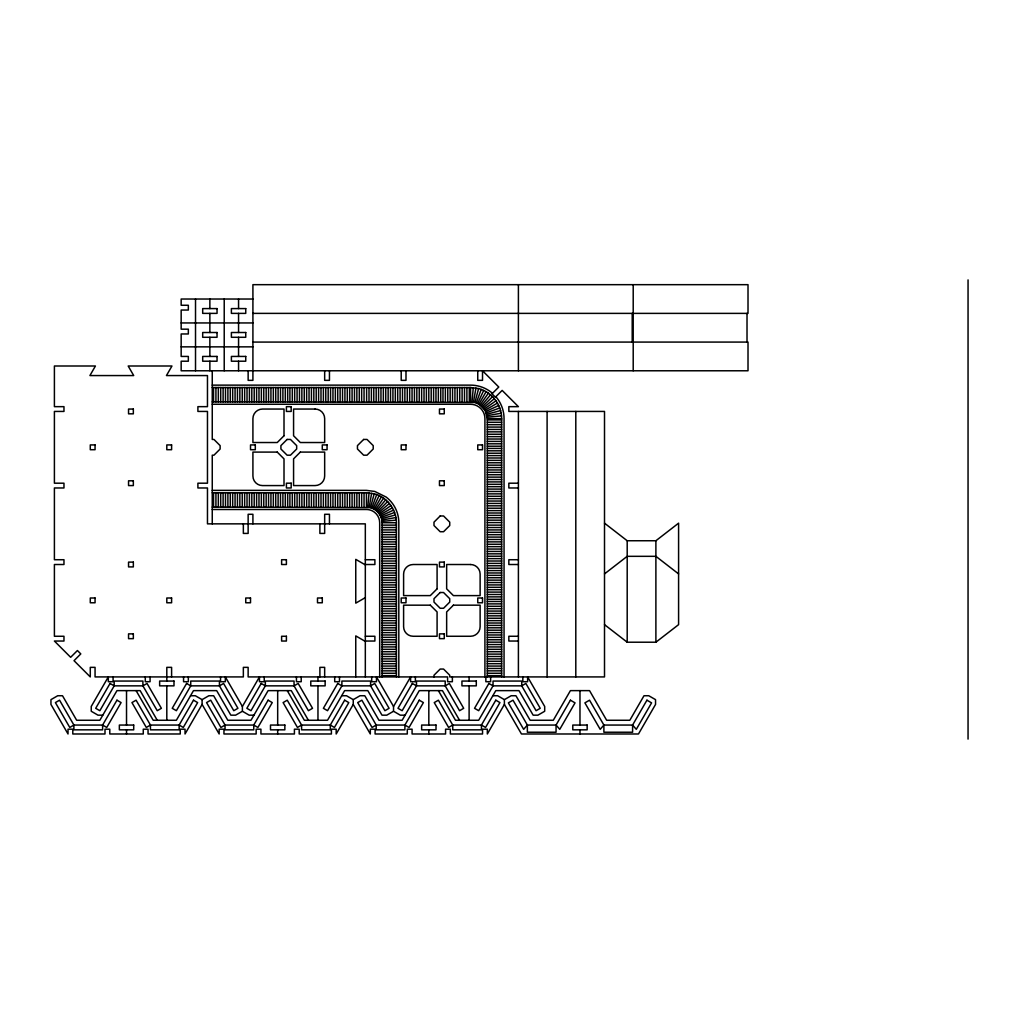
<?xml version="1.0" encoding="UTF-8"?>
<svg xmlns="http://www.w3.org/2000/svg" width="1019" height="1019" viewBox="0 0 1019 1019"><rect width="100%" height="100%" fill="white"/><g stroke="black" fill="none" stroke-linecap="round" stroke-linejoin="round"><path stroke-width="1.5" d="M367.795 507.195L369.044 492.929M472.026 401.97L473.275 387.704M369.145 507.373L371.642 493.272M473.466 402.161L475.949 388.048M382.074 676.922L382.074 522.734C382.15 515.843 377.17 509.347 370.483 507.64L374.202 493.782C387.016 497.055 396.569 509.513 396.416 522.734L396.416 676.922M212.258 401.868L474.905 402.441L478.612 388.583C491.897 391.984 501.807 404.9 501.654 418.618L501.654 676.922M371.782 508.073L376.673 494.623M476.281 402.913L481.185 389.449M373.03 508.596L379.081 495.616M477.631 403.473L483.681 390.494M308.4 720.267L291.281 690.627L268.112 690.627L250.992 720.267L227.823 720.267L213.646 695.735L208.87 695.735L202.093 699.645L202.093 704.422L185.038 733.986L185.038 729.196L180.248 729.196L180.248 733.986L148.048 733.986L148.048 729.196L143.271 729.196L143.271 733.986L109.785 733.986L109.785 729.196L104.995 729.196L104.995 733.986L72.795 733.986L72.795 729.196L68.018 729.196L68.018 733.986L50.95 704.422L50.95 699.645L57.714 695.735L62.503 695.735L76.667 720.267L99.849 720.267L116.956 690.627L140.138 690.627L157.244 720.267M136.087 690.627L153.207 720.267L176.376 720.267L193.495 690.627L216.665 690.627L230.842 715.172L235.618 715.172L242.395 711.262L242.395 706.473L259.45 676.922L259.45 681.711L264.239 681.711L264.239 676.922M374.253 509.207L381.437 496.775M487.311 676.922L487.311 418.618L485.069 410.237L478.943 404.11L486.114 391.691M341.696 695.735L346.485 695.735L353.249 699.645L353.249 704.422L336.181 733.986L336.181 729.196L331.404 729.196L331.404 733.986L299.204 733.986L299.204 729.196L294.415 729.196L294.415 733.986L260.928 733.986L260.928 729.196L256.151 729.196L256.151 733.986L223.951 733.986L223.951 729.196L219.161 729.196L219.161 733.986L202.093 704.422M405.091 715.172L400.301 715.172L393.538 711.262L393.538 706.473L410.606 676.922L410.606 681.711L415.383 681.711L415.383 676.922M504.392 704.422L521.461 733.986L638.48 733.986L655.548 704.422L655.548 699.645L648.772 695.735L643.995 695.735L629.831 720.267L606.649 720.267L589.542 690.627L570.411 690.627L553.292 720.267L530.122 720.267L515.945 695.735L511.169 695.735L504.392 699.645L504.392 704.422L487.337 733.986L487.337 729.196L482.547 729.196L482.547 733.986L450.347 733.986L450.347 729.196L445.57 729.196L445.57 733.986L412.084 733.986L412.084 729.196L407.294 729.196L407.294 733.986L375.094 733.986L375.094 729.196L370.317 729.196L370.317 733.986L353.249 704.422M375.387 509.959L383.603 498.227M480.153 404.925L488.368 393.194M376.457 510.786L385.679 499.819M481.312 405.817L490.508 394.837M377.489 511.691L387.64 501.539M482.407 406.772L492.546 396.633M483.363 407.867L494.342 398.671M378.393 512.71L389.36 503.501M604.509 573.901L627.194 556.323L655.892 556.323L678.59 573.901M604.509 523.167L627.194 540.745L655.892 540.745L678.59 523.167L678.59 624.647L655.892 642.212L627.194 642.212L604.509 624.647M484.254 409.027L495.986 400.811M379.221 513.793L390.952 505.577M485.069 410.237L497.489 403.065M379.972 514.926L392.404 507.755M365.324 597.631L355.758 603.146L355.758 559.355L365.324 564.883M353.249 699.645L360.013 695.735L364.802 695.735L378.966 720.267L402.148 720.267L419.255 690.627L442.437 690.627L459.544 720.267M393.538 711.262L386.774 715.172L381.985 715.172L367.821 690.627L344.639 690.627L327.532 720.267L304.35 720.267L287.243 690.627M485.706 411.549L498.699 405.498M380.584 516.149L393.563 510.099M486.267 412.899L499.73 407.995M381.106 517.41L394.557 512.506M486.738 414.274L500.596 410.568M381.539 518.696L395.397 514.977M487.018 415.714L501.131 413.23M381.807 520.034L395.907 517.55M487.209 417.153L501.488 415.905M381.985 521.384L396.251 520.136M252.916 299.026L181.165 299.026L181.165 305.267L188.337 305.267L188.337 310.043L181.165 310.043L181.165 329.175L188.337 329.175L188.337 333.965L181.165 333.965L181.165 356.433L188.337 356.433L188.337 361.21L181.165 361.21L181.165 370.776L748.01 370.776L748.01 342.078L252.916 342.078M252.916 313.381L748.01 313.381L748.01 284.67L252.916 284.67L252.916 380.342L248.139 380.342L248.139 370.776M181.165 322.947L252.916 322.947M181.165 346.855L252.916 346.855M212.258 385.131L470.561 385.131A33.487 33.487 0 0 1 490.954 392.048L492.444 393.359M212.258 387.526L470.561 387.526L478.612 388.583M212.258 404.263L470.561 404.263A14.355 14.355 0 0 1 484.917 418.618L484.917 676.922M487.311 418.618L501.654 418.618M487.311 419.892L501.654 419.892M487.311 422.286L501.654 422.286M487.311 424.681L501.654 424.681M487.311 427.076L501.654 427.076M487.311 429.458L501.654 429.458M487.311 431.852L501.654 431.852M487.311 434.247L501.654 434.247M487.311 436.642L501.654 436.642M487.311 439.023L501.654 439.023M487.311 441.418L501.654 441.418M487.311 443.813L501.654 443.813M487.311 446.207L501.654 446.207M487.311 448.424L501.654 448.424M487.311 450.818L501.654 450.818M487.311 453.213L501.654 453.213M487.311 455.595L501.654 455.595M487.311 457.99L501.654 457.99M487.311 460.384L501.654 460.384M487.311 462.779L501.654 462.779M487.311 465.161L501.654 465.161M487.311 467.555L501.654 467.555M487.311 469.95L501.654 469.95M487.311 472.345L501.654 472.345M487.311 474.739L501.654 474.739M487.311 477.121L501.654 477.121M487.311 479.516L501.654 479.516M487.311 481.911L501.654 481.911M518.404 483.197L508.838 483.197L508.838 487.974L518.404 487.974M487.311 484.305L501.654 484.305M487.311 486.687L501.654 486.687M487.311 489.082L501.654 489.082M212.258 490.368L366.445 490.368L374.814 491.464L386.15 497.055A32.379 32.379 0 0 1 398.811 522.734L398.811 676.922M487.311 491.476L501.654 491.476M212.258 492.763L366.445 492.763L374.202 493.782M487.311 493.871L501.654 493.871M487.311 496.266L501.654 496.266M487.311 498.648L501.654 498.648M487.311 501.042L501.654 501.042M487.311 503.437L501.654 503.437M487.311 505.832L501.654 505.832M212.258 507.105L370.483 507.64M487.311 508.214L501.654 508.214M212.258 509.5L366.445 509.5A13.234 13.234 0 0 1 373.056 511.271L374.495 512.239A13.234 13.234 0 0 1 379.679 522.734L379.679 676.922M487.311 510.608L501.654 510.608M487.311 513.003L501.654 513.003M487.311 515.397L501.654 515.397M487.311 517.779L501.654 517.779M487.311 520.174L501.654 520.174M487.311 522.569L501.654 522.569M382.074 522.734L396.416 522.734M382.074 525.129L396.416 525.129M487.311 525.129L501.654 525.129M382.074 527.524L396.416 527.524M487.311 527.524L501.654 527.524M382.074 529.918L396.416 529.918M487.311 529.918L501.654 529.918M382.074 532.313L396.416 532.313M487.311 532.313L501.654 532.313M382.074 534.695L396.416 534.695M487.311 534.695L501.654 534.695M382.074 537.089L396.416 537.089M487.311 537.089L501.654 537.089M382.074 539.484L396.416 539.484M487.311 539.484L501.654 539.484M382.074 541.879L396.416 541.879M487.311 541.879L501.654 541.879M382.074 544.261L396.416 544.261M487.311 544.261L501.654 544.261M382.074 546.655L396.416 546.655M487.311 546.655L501.654 546.655M382.074 549.05L396.416 549.05M487.311 549.05L501.654 549.05M382.074 551.445L396.416 551.445M487.311 551.445L501.654 551.445M382.074 553.839L396.416 553.839M487.311 553.839L501.654 553.839M382.074 556.221L396.416 556.221M487.311 556.221L501.654 556.221M382.074 558.616L396.416 558.616M487.311 558.616L501.654 558.616M365.324 559.724L374.89 559.724L374.89 564.513L365.324 564.513M518.404 559.724L508.838 559.724L508.838 564.513L518.404 564.513M382.074 561.01L396.416 561.01M487.311 561.01L501.654 561.01M382.074 563.405L396.416 563.405M487.311 563.405L501.654 563.405M382.074 565.787L396.416 565.787M487.311 565.787L501.654 565.787M382.074 568.182L396.416 568.182M487.311 568.182L501.654 568.182M382.074 570.576L396.416 570.576M487.311 570.576L501.654 570.576M382.074 572.971L396.416 572.971M487.311 572.971L501.654 572.971M382.074 575.353L396.416 575.353M487.311 575.353L501.654 575.353M382.074 577.748L396.416 577.748M487.311 577.748L501.654 577.748M382.074 580.142L396.416 580.142M487.311 580.142L501.654 580.142M382.074 582.537L396.416 582.537M487.311 582.537L501.654 582.537M382.074 584.931L396.416 584.931M487.311 584.931L501.654 584.931M382.074 587.313L396.416 587.313M487.311 587.313L501.654 587.313M382.074 589.708L396.416 589.708M487.311 589.708L501.654 589.708M382.074 592.103L396.416 592.103M487.311 592.103L501.654 592.103M382.074 594.497L396.416 594.497M487.311 594.497L501.654 594.497M382.074 596.879L396.416 596.879M487.311 596.879L501.654 596.879M382.074 599.274L396.416 599.274M487.311 599.274L501.654 599.274M382.074 601.49L396.416 601.49M487.311 601.49L501.654 601.49M382.074 603.885L396.416 603.885M487.311 603.885L501.654 603.885M382.074 606.28L396.416 606.28M487.311 606.28L501.654 606.28M382.074 608.674L396.416 608.674M487.311 608.674L501.654 608.674M382.074 611.069L396.416 611.069M487.311 611.069L501.654 611.069M382.074 613.451L396.416 613.451M487.311 613.451L501.654 613.451M382.074 615.845L396.416 615.845M487.311 615.845L501.654 615.845M382.074 618.24L396.416 618.24M487.311 618.24L501.654 618.24M382.074 620.635L396.416 620.635M487.311 620.635L501.654 620.635M382.074 623.017L396.416 623.017M487.311 623.017L501.654 623.017M382.074 625.411L396.416 625.411M487.311 625.411L501.654 625.411M382.074 627.806L396.416 627.806M487.311 627.806L501.654 627.806M382.074 630.201L396.416 630.201M487.311 630.201L501.654 630.201M382.074 632.595L396.416 632.595M487.311 632.595L501.654 632.595M382.074 634.977L396.416 634.977M487.311 634.977L501.654 634.977M365.324 636.264L374.89 636.264L374.89 641.04L365.324 641.04M518.404 636.264L508.838 636.264L508.838 641.04L518.404 641.04M382.074 637.372L396.416 637.372M487.311 637.372L501.654 637.372M382.074 639.766L396.416 639.766M487.311 639.766L501.654 639.766M382.074 642.161L396.416 642.161M487.311 642.161L501.654 642.161M382.074 644.543L396.416 644.543M487.311 644.543L501.654 644.543M382.074 646.938L396.416 646.938M487.311 646.938L501.654 646.938M382.074 649.332L396.416 649.332M487.311 649.332L501.654 649.332M382.074 651.727L396.416 651.727M487.311 651.727L501.654 651.727M382.074 654.109L396.416 654.109M487.311 654.109L501.654 654.109M382.074 656.503L396.416 656.503M487.311 656.503L501.654 656.503M382.074 658.898L396.416 658.898M487.311 658.898L501.654 658.898M382.074 661.293L396.416 661.293M487.311 661.293L501.654 661.293M382.074 663.687L396.416 663.687M487.311 663.687L501.654 663.687M382.074 666.069L396.416 666.069M487.311 666.069L501.654 666.069M382.074 668.464L396.416 668.464M487.311 668.464L501.654 668.464M382.074 670.859L396.416 670.859M487.311 670.859L501.654 670.859M382.074 673.253L396.416 673.253M487.311 673.253L501.654 673.253M382.074 675.635L396.416 675.635M487.311 675.635L501.654 675.635M190.553 695.735L195.33 695.735L202.093 699.645M492.839 695.735L497.629 695.735L504.392 699.645M102.792 715.172L98.002 715.172L91.239 711.262L91.239 706.473L108.307 676.922L108.307 681.711L113.084 681.711L113.084 676.922M253.948 715.172L249.158 715.172L242.395 711.262M474.905 402.441L478.943 404.11M365.324 641.422L355.758 635.894L355.758 676.922M495.82 396.735L497.132 398.225A33.487 33.487 0 0 1 504.048 418.618L504.048 676.922M438.387 690.627L455.506 720.267L478.675 720.267L495.794 690.627L518.964 690.627L533.141 715.172L537.917 715.172L544.694 711.262L544.694 706.473L527.625 676.922L527.625 681.711L522.836 681.711L522.836 676.922M393.538 706.473L376.47 676.922L376.47 681.711L371.693 681.711L371.693 676.922M242.395 706.473L225.326 676.922L225.326 681.711L220.537 681.711L220.537 676.922M968.05 279.894L968.05 739.106M747.016 313.381L747.016 342.078M655.892 540.745L655.892 642.212M633.207 284.67L633.207 370.776M632.213 313.381L632.213 342.078M627.194 540.745L627.194 642.212M579.977 690.627L579.977 725.057M579.977 729.833L579.977 733.986M575.799 411.434L575.799 676.922M547.101 411.434L547.101 676.922M518.404 284.67L518.404 370.776M518.404 411.434L518.404 676.922M490.636 676.922L490.636 681.711L485.859 681.711L485.859 676.922M477.745 370.776L477.745 380.342L482.522 380.342L482.522 370.776L498.775 387.029L492.011 393.793L495.387 397.168L502.15 390.404L518.404 406.657L508.838 406.657L508.838 411.434L604.509 411.434L604.509 676.922L449.736 676.922L449.736 675.228L443.558 669.05L440.17 669.05L433.992 675.228L433.992 676.922M470.561 387.526L470.561 401.868M469.288 387.526L469.288 401.868M469.109 676.922L469.109 681.061M469.109 685.851L469.109 720.267M466.893 387.526L466.893 401.868M464.498 387.526L464.498 401.868M462.104 387.526L462.104 401.868M459.722 387.526L459.722 401.868M457.327 387.526L457.327 401.868M454.933 387.526L454.933 401.868M452.538 387.526L452.538 401.868M452.372 676.922L452.372 681.711L447.583 681.711L447.583 676.922L248.139 676.922L248.139 667.356L243.35 667.356L243.35 676.922L95.06 676.922L95.06 667.356L90.283 667.356L90.283 676.922L74.03 660.681L80.794 653.905L77.419 650.53L70.655 657.293L54.402 641.04L63.968 641.04L63.968 636.264L54.402 636.264L54.402 564.513L63.968 564.513L63.968 559.724L54.402 559.724L54.402 487.974L63.968 487.974L63.968 483.197L54.402 483.197L54.402 411.434L63.968 411.434L63.968 406.657L54.402 406.657L54.402 365.999L95.429 365.999L89.914 375.565L133.706 375.565L128.177 365.999L171.969 365.999L166.441 375.565L207.468 375.565L207.468 406.657L197.903 406.657L197.903 411.434L207.468 411.434L207.468 483.197L197.903 483.197L197.903 487.974L207.468 487.974L207.468 523.855L365.324 523.855L365.324 676.922M450.156 387.526L450.156 401.868M447.761 387.526L447.761 401.868M445.367 387.526L445.367 401.868M442.972 387.526L442.972 401.868M440.756 387.526L440.756 401.868M438.361 387.526L438.361 401.868M435.966 387.526L435.966 401.868M433.584 387.526L433.584 401.868M431.19 387.526L431.19 401.868M428.795 387.526L428.795 401.868M428.821 690.627L428.821 725.057M428.821 729.833L428.821 733.986M426.401 387.526L426.401 401.868M424.019 387.526L424.019 401.868M421.624 387.526L421.624 401.868M419.229 387.526L419.229 401.868M416.835 387.526L416.835 401.868M414.44 387.526L414.44 401.868M412.058 387.526L412.058 401.868M409.663 387.526L409.663 401.868M407.269 387.526L407.269 401.868M405.995 370.776L405.995 380.342L401.206 380.342L401.206 370.776M404.874 387.526L404.874 401.868M402.492 387.526L402.492 401.868M400.098 387.526L400.098 401.868M397.703 387.526L397.703 401.868M395.308 387.526L395.308 401.868M392.926 387.526L392.926 401.868M390.532 387.526L390.532 401.868M388.137 387.526L388.137 401.868M385.742 387.526L385.742 401.868M383.348 387.526L383.348 401.868M380.966 387.526L380.966 401.868M378.571 387.526L378.571 401.868M376.177 387.526L376.177 401.868M373.782 387.526L373.782 401.868M371.4 387.526L371.4 401.868M369.005 387.526L369.005 401.868M366.611 387.526L366.611 401.868M366.445 492.763L366.445 507.105M364.05 387.526L364.05 401.868M364.05 492.763L364.05 507.105M361.656 387.526L361.656 401.868M361.656 492.763L361.656 507.105M359.261 387.526L359.261 401.868M359.261 492.763L359.261 507.105M356.867 387.526L356.867 401.868M356.867 492.763L356.867 507.105M354.485 387.526L354.485 401.868M354.485 492.763L354.485 507.105M352.09 387.526L352.09 401.868M352.09 492.763L352.09 507.105M349.695 387.526L349.695 401.868M349.695 492.763L349.695 507.105M347.301 387.526L347.301 401.868M347.301 492.763L347.301 507.105M344.919 387.526L344.919 401.868M344.919 492.763L344.919 507.105M342.524 387.526L342.524 401.868M342.524 492.763L342.524 507.105M340.129 387.526L340.129 401.868M340.129 492.763L340.129 507.105M339.493 676.922L339.493 681.711L334.703 681.711L334.703 676.922M337.735 387.526L337.735 401.868M337.735 492.763L337.735 507.105M335.353 387.526L335.353 401.868M335.353 492.763L335.353 507.105M332.958 387.526L332.958 401.868M332.958 492.763L332.958 507.105M330.564 387.526L330.564 401.868M330.564 492.763L330.564 507.105M329.455 370.776L329.455 380.342L324.666 380.342L324.666 370.776M329.455 523.855L329.455 514.289L324.666 514.289L324.666 533.421L319.89 533.421L319.89 523.855M328.169 387.526L328.169 401.868M328.169 492.763L328.169 507.105M325.774 387.526L325.774 401.868M325.774 492.763L325.774 507.105M324.666 676.922L324.666 667.356L319.89 667.356L319.89 676.922M323.392 387.526L323.392 401.868M323.392 492.763L323.392 507.105M320.998 387.526L320.998 401.868M320.998 492.763L320.998 507.105M318.603 387.526L318.603 401.868M318.603 492.763L318.603 507.105M317.966 676.922L317.966 681.061M317.966 685.851L317.966 720.267M316.208 387.526L316.208 401.868M316.208 492.763L316.208 507.105M313.827 387.526L313.827 401.868M313.827 492.763L313.827 507.105M311.432 387.526L311.432 401.868M311.432 492.763L311.432 507.105M309.037 387.526L309.037 401.868M309.037 492.763L309.037 507.105M306.643 387.526L306.643 401.868M306.643 492.763L306.643 507.105M304.248 387.526L304.248 401.868M304.248 492.763L304.248 507.105M301.866 387.526L301.866 401.868M301.866 492.763L301.866 507.105M301.216 676.922L301.216 681.711L296.44 681.711L296.44 676.922M299.471 387.526L299.471 401.868M299.471 492.763L299.471 507.105M297.077 387.526L297.077 401.868M297.077 492.763L297.077 507.105M294.682 387.526L294.682 401.868M294.682 492.763L294.682 507.105M292.3 387.526L292.3 401.868M292.3 492.763L292.3 507.105M289.905 387.526L289.905 401.868M289.905 492.763L289.905 507.105M287.689 387.526L287.689 401.868M287.689 492.763L287.689 507.105M285.295 387.526L285.295 401.868M285.295 492.763L285.295 507.105M282.9 387.526L282.9 401.868M282.9 492.763L282.9 507.105M280.505 387.526L280.505 401.868M280.505 492.763L280.505 507.105M278.111 387.526L278.111 401.868M278.111 492.763L278.111 507.105M277.678 690.627L277.678 725.057M277.678 729.833L277.678 733.986M275.729 387.526L275.729 401.868M275.729 492.763L275.729 507.105M273.334 387.526L273.334 401.868M273.334 492.763L273.334 507.105M270.939 387.526L270.939 401.868M270.939 492.763L270.939 507.105M268.545 387.526L268.545 401.868M268.545 492.763L268.545 507.105M266.163 387.526L266.163 401.868M266.163 492.763L266.163 507.105M263.768 387.526L263.768 401.868M263.768 492.763L263.768 507.105M261.373 387.526L261.373 401.868M261.373 492.763L261.373 507.105M258.979 387.526L258.979 401.868M258.979 492.763L258.979 507.105M256.597 387.526L256.597 401.868M256.597 492.763L256.597 507.105M254.202 387.526L254.202 401.868M254.202 492.763L254.202 507.105M252.916 523.855L252.916 514.289L248.139 514.289L248.139 533.421L243.35 533.421L243.35 523.855M251.808 387.526L251.808 401.868M251.808 492.763L251.808 507.105M249.413 387.526L249.413 401.868M249.413 492.763L249.413 507.105M247.018 387.526L247.018 401.868M247.018 492.763L247.018 507.105M244.636 387.526L244.636 401.868M244.636 492.763L244.636 507.105M242.242 387.526L242.242 401.868M242.242 492.763L242.242 507.105M239.847 387.526L239.847 401.868M239.847 492.763L239.847 507.105M238.561 299.026L238.561 308.591M238.561 313.381L238.561 332.512M238.561 337.289L238.561 356.433M238.561 361.21L238.561 370.776M237.452 387.526L237.452 401.868M237.452 492.763L237.452 507.105M235.071 387.526L235.071 401.868M235.071 492.763L235.071 507.105M232.676 387.526L232.676 401.868M232.676 492.763L232.676 507.105M230.281 387.526L230.281 401.868M230.281 492.763L230.281 507.105M227.887 387.526L227.887 401.868M227.887 492.763L227.887 507.105M225.492 387.526L225.492 401.868M225.492 492.763L225.492 507.105M224.218 299.026L224.218 370.776M223.11 387.526L223.11 401.868M223.11 492.763L223.11 507.105M220.715 387.526L220.715 401.868M220.715 492.763L220.715 507.105M218.321 387.526L218.321 401.868M218.321 492.763L218.321 507.105M215.926 387.526L215.926 401.868M215.926 492.763L215.926 507.105M213.544 387.526L213.544 401.868M213.544 492.763L213.544 507.105M212.258 370.776L212.258 439.444L213.952 439.444L220.129 445.621L220.129 449.01L213.952 455.187L212.258 455.187L212.258 523.855M209.863 299.026L209.863 308.591M209.863 313.381L209.863 332.512M209.863 337.289L209.863 356.433M209.863 361.21L209.863 370.776M195.521 299.026L195.521 370.776M188.337 676.922L188.337 681.711L183.56 681.711L183.56 676.922M171.6 676.922L171.6 667.356L166.81 667.356L166.81 681.061M166.81 685.851L166.81 720.267M150.073 676.922L150.073 681.711L145.284 681.711L145.284 676.922M126.522 690.627L126.522 725.057M126.522 729.833L126.522 733.986M110.052 683.456L95.697 708.307L99.849 710.702L114.192 685.851L114.192 681.061L142.902 681.061L142.902 685.851L157.244 710.702L161.384 708.307L147.042 683.456L142.902 685.851L114.192 685.851L110.052 683.456M116.956 700.193L102.613 725.057L102.613 729.833L73.903 729.833L73.903 725.057L59.561 700.193L55.408 702.588L69.763 727.451L73.903 725.057L102.613 725.057L106.753 727.451L121.095 702.588L116.956 700.193M186.592 683.456L172.236 708.307L176.376 710.702L190.731 685.851L190.731 681.061L219.429 681.061L219.429 685.851L233.784 710.702L237.924 708.307L223.581 683.456L219.429 685.851L190.731 685.851L186.592 683.456M193.495 700.193L179.14 725.057L179.14 729.833L150.443 729.833L150.443 725.057L136.087 700.193L131.948 702.588L146.303 727.451L150.443 725.057L179.14 725.057L183.28 727.451L197.635 702.588L193.495 700.193M261.208 683.456L246.853 708.307L250.992 710.702L265.348 685.851L265.348 681.061L294.045 681.061L294.045 685.851L308.4 710.702L312.54 708.307L298.185 683.456L294.045 685.851L265.348 685.851L261.208 683.456M268.112 700.193L253.756 725.057L253.756 729.833L225.059 729.833L225.059 725.057L210.704 700.193L206.564 702.588L220.919 727.451L225.059 725.057L253.756 725.057L257.896 727.451L272.251 702.588L268.112 700.193M337.735 683.456L323.392 708.307L327.532 710.702L341.887 685.851L341.887 681.061L370.585 681.061L370.585 685.851L384.927 710.702L389.08 708.307L374.725 683.456L370.585 685.851L341.887 685.851L337.735 683.456M344.639 700.193L330.296 725.057L330.296 729.833L301.586 729.833L301.586 725.057L287.243 700.193L283.104 702.588L297.446 727.451L301.586 725.057L330.296 725.057L334.436 727.451L348.791 702.588L344.639 700.193M412.351 683.456L397.996 708.307L402.148 710.702L416.491 685.851L416.491 681.061L445.201 681.061L445.201 685.851L459.544 710.702L463.683 708.307L449.341 683.456L445.201 685.851L416.491 685.851L412.351 683.456M419.255 700.193L404.9 725.057L404.9 729.833L376.202 729.833L376.202 725.057L361.86 700.193L357.707 702.588L372.062 727.451L376.202 725.057L404.9 725.057L409.052 727.451L423.394 702.588L419.255 700.193M488.891 683.456L474.536 708.307L478.675 710.702L493.03 685.851L493.03 681.061L521.728 681.061L521.728 685.851L536.083 710.702L540.223 708.307L525.868 683.456L521.728 685.851L493.03 685.851L488.891 683.456M495.794 700.193L481.439 725.057L481.439 729.833L452.742 729.833L452.742 725.057L438.387 700.193L434.247 702.588L448.602 727.451L452.742 725.057L481.439 725.057L485.579 727.451L499.934 702.588L495.794 700.193M570.411 700.193L556.056 725.057L556.056 732.228L527.358 732.228L527.358 725.057L513.003 700.193L508.366 702.868L523.651 729.337L527.358 725.057L556.056 725.057L559.762 729.337L575.034 702.868L570.411 700.193M646.938 700.193L632.595 725.057L632.595 732.228L603.885 732.228L603.885 725.057L589.542 700.193L584.906 702.868L600.191 729.337L603.885 725.057L632.595 725.057L636.302 729.337L651.574 702.868L646.938 700.193M284.008 435.763L277.244 442.526L252.916 442.526L252.916 418.618A9.566 9.566 0 0 1 262.482 409.052L284.008 409.052L284.008 435.763M287.103 439.444L280.913 445.621L280.913 449.01L287.103 455.187L290.479 455.187L296.669 449.01L296.669 445.621L290.479 439.444L287.103 439.444M300.338 452.092L293.574 458.868L293.574 485.579L315.1 485.579A9.566 9.566 0 0 0 324.666 476.013L324.666 452.092L300.338 452.092M363.643 439.444L357.452 445.621L357.452 449.01L363.643 455.187L367.018 455.187L373.209 449.01L373.209 445.621L367.018 439.444L363.643 439.444M440.17 515.971L433.992 522.161L433.992 525.537L440.17 531.727L443.558 531.727L449.736 525.537L449.736 522.161L443.558 515.971L440.17 515.971M437.087 588.842L430.311 595.606L403.6 595.606L403.6 574.079A9.566 9.566 0 0 1 413.166 564.513L437.087 564.513L437.087 588.842M440.17 592.51L433.992 598.701L433.992 602.076L440.17 608.267L443.558 608.267L449.736 602.076L449.736 598.701L443.558 592.51L440.17 592.51M453.417 605.171L446.653 611.935L446.653 636.264L470.561 636.264A9.566 9.566 0 0 0 480.127 626.698L480.127 605.171L453.417 605.171M217.047 308.591L202.692 308.591L202.692 313.381L217.047 313.381L217.047 308.591M245.745 308.591L231.389 308.591L231.389 313.381L245.745 313.381L245.745 308.591M217.047 332.512L202.692 332.512L202.692 337.289L217.047 337.289L217.047 332.512M245.745 332.512L231.389 332.512L231.389 337.289L245.745 337.289L245.745 332.512M217.047 356.433L202.692 356.433L202.692 361.21L217.047 361.21L217.047 356.433M245.745 356.433L231.389 356.433L231.389 361.21L245.745 361.21L245.745 356.433M291.179 406.657L286.403 406.657L286.403 411.434L291.179 411.434L291.179 406.657M133.336 409.052L128.547 409.052L128.547 413.829L133.336 413.829L133.336 409.052M315.1 409.052L293.574 409.052L293.574 435.763L300.338 442.526L324.666 442.526L324.666 418.618A9.566 9.566 0 0 0 315.1 409.052M444.259 409.052L439.469 409.052L439.469 413.829L444.259 413.829L444.259 409.052M95.06 444.921L90.283 444.921L90.283 449.71L95.06 449.71L95.06 444.921M171.6 444.921L166.81 444.921L166.81 449.71L171.6 449.71L171.6 444.921M255.31 444.921L250.521 444.921L250.521 449.71L255.31 449.71L255.31 444.921M327.061 444.921L322.284 444.921L322.284 449.71L327.061 449.71L327.061 444.921M405.995 444.921L401.206 444.921L401.206 449.71L405.995 449.71L405.995 444.921M482.522 444.921L477.745 444.921L477.745 449.71L482.522 449.71L482.522 444.921M277.244 452.092L252.916 452.092L252.916 476.013A9.566 9.566 0 0 0 262.482 485.579L284.008 485.579L284.008 458.868L277.244 452.092M133.336 480.802L128.547 480.802L128.547 485.579L133.336 485.579L133.336 480.802M444.259 480.802L439.469 480.802L439.469 485.579L444.259 485.579L444.259 480.802M291.179 483.197L286.403 483.197L286.403 487.974L291.179 487.974L291.179 483.197M286.403 559.724L281.613 559.724L281.613 564.513L286.403 564.513L286.403 559.724M133.336 562.119L128.547 562.119L128.547 566.908L133.336 566.908L133.336 562.119M444.259 562.119L439.469 562.119L439.469 566.908L444.259 566.908L444.259 562.119M470.561 564.513L446.653 564.513L446.653 588.842L453.417 595.606L480.127 595.606L480.127 574.079A9.566 9.566 0 0 0 470.561 564.513M95.06 598L90.283 598L90.283 602.777L95.06 602.777L95.06 598M171.6 598L166.81 598L166.81 602.777L171.6 602.777L171.6 598M250.521 598L245.745 598L245.745 602.777L250.521 602.777L250.521 598M322.284 598L317.495 598L317.495 602.777L322.284 602.777L322.284 598M405.995 598L401.206 598L401.206 602.777L405.995 602.777L405.995 598M482.522 598L477.745 598L477.745 602.777L482.522 602.777L482.522 598M430.311 605.171L403.6 605.171L403.6 626.698A9.566 9.566 0 0 0 413.166 636.264L437.087 636.264L437.087 611.935L430.311 605.171M133.336 633.869L128.547 633.869L128.547 638.658L133.336 638.658L133.336 633.869M444.259 633.869L439.469 633.869L439.469 638.658L444.259 638.658L444.259 633.869M286.403 636.264L281.613 636.264L281.613 641.04L286.403 641.04L286.403 636.264M173.994 681.061L159.639 681.061L159.639 685.851L173.994 685.851L173.994 681.061M325.137 681.061L310.782 681.061L310.782 685.851L325.137 685.851L325.137 681.061M476.293 681.061L461.938 681.061L461.938 685.851L476.293 685.851L476.293 681.061M133.706 725.057L119.35 725.057L119.35 729.833L133.706 729.833L133.706 725.057M284.849 725.057L270.494 725.057L270.494 729.833L284.849 729.833L284.849 725.057M436.005 725.057L421.649 725.057L421.649 729.833L436.005 729.833L436.005 725.057M587.148 725.057L572.793 725.057L572.793 729.833L587.148 729.833L587.148 725.057"/></g></svg>
